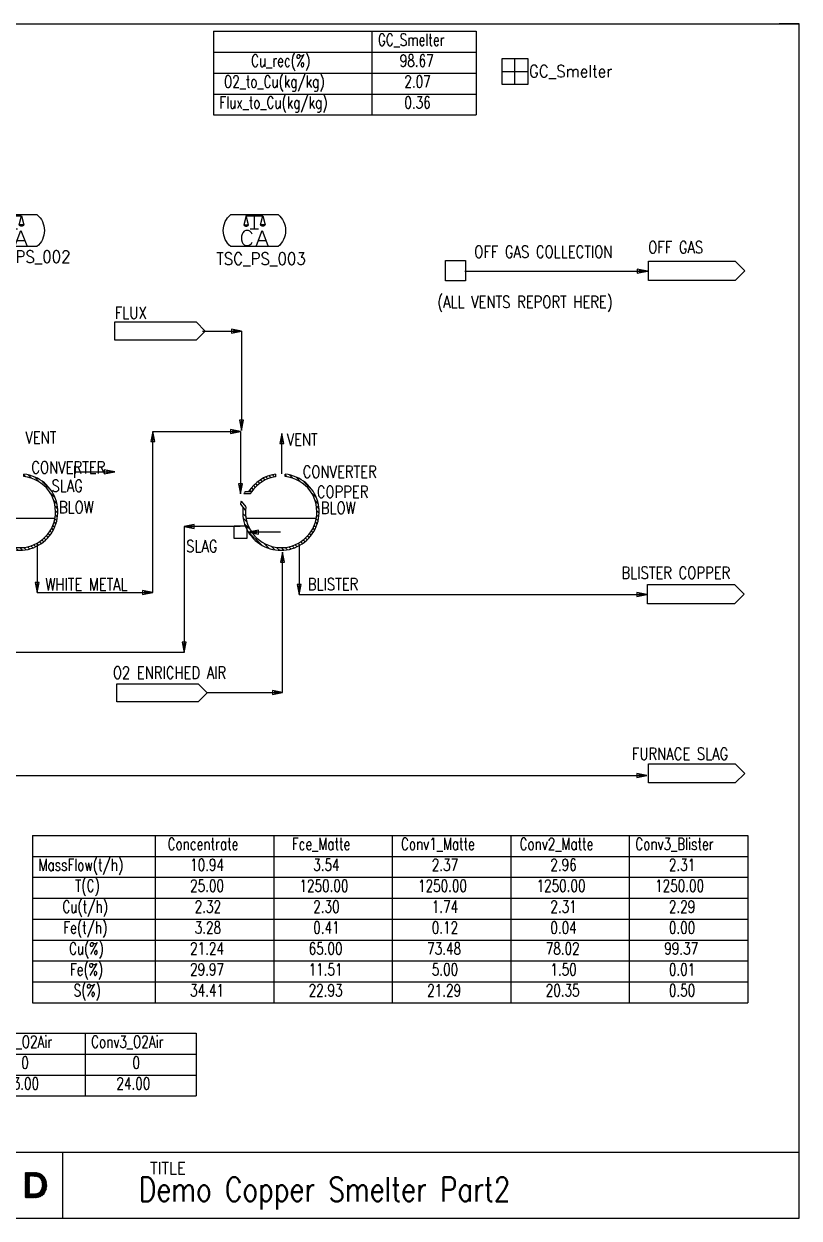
# Model space of a CAD drawing. Extents: x 0 to 421, y 0 to 297.
# Drawn here: x 227.9 to 420.7, y -0.2 to 296.8 of the extents above; entities that cross this region are included whole.
import ezdxf
from ezdxf.enums import TextEntityAlignment as Align

# ---------------------------------------------------------------- set-up
doc = ezdxf.new("R2010")
doc.units = 0
doc.layers.get('0').update_dxf_attribs({"color": 15, "linetype": 'CONTINUOUS'})
doc.layers.add('SCD_ANN', color=14, linetype='CONTINUOUS')
doc.layers.add('SCD_DRAW', color=11, linetype='CONTINUOUS')
doc.styles.add('ROMANS', font='ROMANS')
doc.styles.get("Standard").update_dxf_attribs({"font": 'STANDARD'})

# ---------------------------------------------------------------- blocks, each defined once
blk = doc.blocks.new('FM_A3_Rectangle_Logo')
at = {"linetype": 'CONTINUOUS'}
for p, q in [((-0.226262, 296.396298), (420.273738, 296.396298)), ((420.273738, 296.396298), (415.273738, 296.396298)), ((420.273738, 291.396298), (420.273738, 296.396298)), ((420.273738, 291.396298), (420.273738, 296.396298)), ((420.273738, -0.603703), (420.273738, 292.58406)), ((-0.226262, 15.804123), (420.273738, 15.804123)), ((237.023738, 15.804123), (237.023738, -0.603703)), ((227.740446, 10.69963), (227.806263, 10.765142)), ((227.740446, 10.69963), (227.806263, 10.765142)), ((227.740446, 10.572645), (227.932582, 10.763891)), ((227.740446, 10.572645), (227.932582, 10.763891)), ((227.740446, 10.445665), (228.058897, 10.762641)), ((227.740446, 10.445665), (228.058897, 10.762641)), ((227.740446, 10.31868), (228.185216, 10.76139)), ((227.740446, 10.31868), (228.185216, 10.76139)), ((227.740446, 10.191695), (228.311535, 10.76014)), ((227.740446, 10.191695), (228.311535, 10.76014)), ((227.740446, 10.064705), (228.437859, 10.758889)), ((227.740446, 10.064705), (228.437859, 10.758889)), ((227.740446, 9.93772), (228.564179, 10.757639)), ((227.740446, 9.93772), (228.564179, 10.757639)), ((227.740446, 9.810735), (228.690498, 10.756388)), ((227.740446, 9.810735), (228.690498, 10.756388)), ((227.740446, 9.683775), (228.816793, 10.755138)), ((227.740446, 9.683775), (228.816793, 10.755138)), ((227.740446, 9.55679), (228.943112, 10.753888)), ((227.740446, 9.55679), (228.943112, 10.753888)), ((227.740446, 9.429805), (229.069431, 10.752637)), ((227.740446, 9.429805), (229.069431, 10.752637)), ((227.740446, 9.302633), (229.195922, 10.751371)), ((227.740446, 9.302633), (229.195922, 10.751371)), ((227.740446, 9.175648), (229.322152, 10.750032)), ((227.740446, 9.175648), (229.322152, 10.750032)), ((227.740446, 9.048663), (229.448271, 10.748582)), ((227.740446, 9.048663), (229.448271, 10.748582)), ((227.740446, 8.921866), (229.574051, 10.746982)), ((227.740446, 8.921866), (229.574051, 10.746982)), ((227.740446, 8.794881), (229.699808, 10.745172)), ((227.740446, 8.794881), (229.699808, 10.745172)), ((227.740446, 8.667896), (228.820265, 9.742715)), ((227.740446, 8.667896), (228.820265, 9.742715)), ((227.740446, 8.541313), (228.819827, 9.615696)), ((227.740446, 8.541313), (228.819827, 9.615696)), ((227.740446, 8.414328), (228.819387, 9.488274)), ((227.740446, 8.414328), (228.819387, 9.488274)), ((227.740446, 8.287343), (228.818948, 9.360852)), ((227.740446, 8.287343), (228.818948, 9.360852)), ((227.740446, 8.160792), (228.81851, 9.233864)), ((227.740446, 8.160792), (228.81851, 9.233864)), ((227.740446, 8.033807), (228.818071, 9.106442)), ((227.740446, 8.033807), (228.818071, 9.106442)), ((227.740446, 7.906822), (228.817631, 8.97902)), ((227.740446, 7.906822), (228.817631, 8.97902)), ((228.874391, 9.796591), (229.825278, 10.743076)), ((228.874391, 9.796591), (229.825278, 10.743076)), ((229.004396, 9.799412), (229.949957, 10.740595)), ((229.004396, 9.799412), (229.949957, 10.740595)), ((229.134815, 9.802242), (230.074486, 10.737562)), ((229.134815, 9.802242), (230.074486, 10.737562)), ((229.265086, 9.804924), (230.198247, 10.733766)), ((229.265086, 9.804924), (230.198247, 10.733766)), ((229.392935, 9.80563), (230.320508, 10.728908)), ((229.392935, 9.80563), (230.320508, 10.728908)), ((229.519154, 9.804279), (230.441645, 10.7225)), ((229.519154, 9.804279), (230.441645, 10.7225)), ((229.643674, 9.801238), (230.560601, 10.71392)), ((229.643674, 9.801238), (230.560601, 10.71392)), ((229.767396, 9.796685), (230.677217, 10.702294)), ((229.767396, 9.796685), (230.677217, 10.702294)), ((229.889038, 9.790779), (230.789413, 10.686986)), ((229.889038, 9.790779), (230.789413, 10.686986)), ((230.009329, 9.783528), (230.897569, 10.667656)), ((230.009329, 9.783528), (230.897569, 10.667656)), ((230.12851, 9.774867), (231.002507, 10.644818)), ((230.12851, 9.774867), (231.002507, 10.644818)), ((230.245878, 9.764707), (231.104849, 10.619701)), ((230.245878, 9.764707), (231.104849, 10.619701)), ((230.361462, 9.752771), (231.204385, 10.591792)), ((230.361462, 9.752771), (231.204385, 10.591792)), ((230.474767, 9.738558), (231.300781, 10.560748)), ((230.474767, 9.738558), (231.300781, 10.560748)), ((230.584709, 9.721006), (231.394146, 10.526696)), ((230.584709, 9.721006), (231.394146, 10.526696)), ((230.688784, 9.697615), (231.484597, 10.489743)), ((230.688784, 9.697615), (231.484597, 10.489743)), ((230.785862, 9.668868), (231.571138, 10.450509)), ((230.785862, 9.668868), (231.571138, 10.450509)), ((230.879294, 9.634882), (231.656079, 10.408071)), ((230.879294, 9.634882), (231.656079, 10.408071)), ((230.968095, 9.596288), (231.738367, 10.362994)), ((230.968095, 9.596288), (231.738367, 10.362994)), ((231.052973, 9.553086), (231.818507, 10.315076)), ((231.052973, 9.553086), (231.818507, 10.315076)), ((231.133206, 9.505962), (231.895679, 10.264906)), ((231.133206, 9.505962), (231.895679, 10.264906)), ((231.209452, 9.454871), (231.970387, 10.212283)), ((231.209452, 9.454871), (231.970387, 10.212283)), ((231.281793, 9.40002), (232.042605, 10.15731)), ((231.281793, 9.40002), (232.042605, 10.15731)), ((231.350502, 9.341426), (232.112524, 10.09992)), ((231.350502, 9.341426), (232.112524, 10.09992)), ((231.415613, 9.27925), (232.180104, 10.040203)), ((231.415613, 9.27925), (232.180104, 10.040203)), ((231.476473, 9.214412), (232.244586, 9.978969)), ((231.476473, 9.214412), (232.244586, 9.978969)), ((231.534676, 9.14536), (232.307608, 9.914714)), ((231.534676, 9.14536), (232.307608, 9.914714)), ((231.589496, 9.072942), (232.368371, 9.848211)), ((231.589496, 9.072942), (232.368371, 9.848211)), ((231.640819, 8.997439), (232.426713, 9.779695)), ((231.640819, 8.997439), (232.426713, 9.779695)), ((231.688995, 8.918408), (232.483012, 9.708749)), ((231.688995, 8.918408), (232.483012, 9.708749)), ((231.733874, 8.836094), (232.537092, 9.635593)), ((231.733874, 8.836094), (232.537092, 9.635593)), ((231.775417, 8.750592), (232.588901, 9.560311)), ((231.775417, 8.750592), (232.588901, 9.560311)), ((231.813701, 8.661714), (232.63855, 9.482745)), ((231.813701, 8.661714), (232.63855, 9.482745)), ((231.848658, 8.569525), (232.685978, 9.402968)), ((231.848658, 8.569525), (232.685978, 9.402968)), ((231.880372, 8.473602), (232.731353, 9.320642)), ((231.880372, 8.473602), (232.731353, 9.320642)), ((231.908542, 8.374656), (232.7743, 9.236406)), ((231.908542, 8.374656), (232.7743, 9.236406)), ((231.933236, 8.272251), (232.814989, 9.149922)), ((231.933236, 8.272251), (232.814989, 9.149922)), ((231.954359, 8.166398), (232.853365, 9.061242)), ((231.954359, 8.166398), (232.853365, 9.061242)), ((231.971851, 8.056824), (232.889466, 8.970191)), ((231.971851, 8.056824), (232.889466, 8.970191)), ((227.740446, 7.77912), (228.81719, 8.850878)), ((227.740446, 7.77912), (228.81719, 8.850878)), ((227.740446, 7.652135), (228.81675, 8.723456)), ((227.740446, 7.652135), (228.81675, 8.723456)), ((227.740455, 7.525158), (228.816311, 8.596034)), ((227.740455, 7.525158), (228.816311, 8.596034)), ((227.740497, 7.39791), (228.81587, 8.468305)), ((227.740497, 7.39791), (228.81587, 8.468305)), ((227.740574, 7.271002), (228.815431, 8.340883)), ((227.740574, 7.271002), (228.815431, 8.340883)), ((227.740688, 7.14413), (228.814992, 8.21346)), ((227.740688, 7.14413), (228.814992, 8.21346)), ((227.740837, 7.017286), (228.814552, 8.08603)), ((227.740837, 7.017286), (228.814552, 8.08603)), ((227.741024, 6.890486), (228.814113, 7.958608)), ((227.741024, 6.890486), (228.814113, 7.958608)), ((227.741249, 6.763725), (228.813674, 7.831185)), ((227.741249, 6.763725), (228.813674, 7.831185)), ((227.741509, 6.63861), (228.81324, 7.705379)), ((227.741509, 6.63861), (228.81324, 7.705379)), ((227.741814, 6.511928), (228.812805, 7.577961)), ((227.741814, 6.511928), (228.812805, 7.577961)), ((227.742161, 6.385288), (228.812412, 7.450585)), ((227.742161, 6.385288), (228.812412, 7.450585)), ((227.742554, 6.257994), (228.812066, 7.322554)), ((227.742554, 6.257994), (228.812066, 7.322554)), ((227.742993, 6.131445), (228.811771, 7.195276)), ((227.742993, 6.131445), (228.811771, 7.195276)), ((227.743482, 6.004947), (228.811529, 7.068049)), ((227.743482, 6.004947), (228.811529, 7.068049)), ((227.744024, 5.87863), (228.81134, 6.941004)), ((227.744024, 5.87863), (228.81134, 6.941004)), ((227.744625, 5.752243), (228.811207, 6.813887)), ((227.744625, 5.752243), (228.811207, 6.813887)), ((227.745291, 5.625921), (228.811134, 6.686829)), ((227.745291, 5.625921), (228.811134, 6.686829)), ((227.746018, 5.501228), (228.811125, 6.561404)), ((227.746018, 5.501228), (228.811125, 6.561404)), ((227.746837, 5.375057), (228.811188, 6.434481)), ((227.746837, 5.375057), (228.811188, 6.434481)), ((227.74775, 5.248982), (228.811331, 6.307638)), ((227.74775, 5.248982), (228.811331, 6.307638)), ((227.748774, 5.123413), (228.811565, 6.181284)), ((227.748774, 5.123413), (228.811565, 6.181284)), ((227.749942, 4.997591), (228.811911, 6.054643)), ((227.749942, 4.997591), (228.811911, 6.054643)), ((230.011707, 4.454997), (233.1256, 7.554475)), ((230.011707, 4.454997), (233.1256, 7.554475)), ((230.144912, 4.460601), (233.122821, 7.424724)), ((230.144912, 4.460601), (233.122821, 7.424724)), ((230.278998, 4.467549), (233.116077, 7.291494)), ((230.278998, 4.467549), (233.116077, 7.291494)), ((230.415462, 4.476396), (233.104707, 7.153191)), ((230.415462, 4.476396), (233.104707, 7.153191)), ((230.554577, 4.487882), (233.087928, 7.009505)), ((230.554577, 4.487882), (233.087928, 7.009505)), ((230.69784, 4.503246), (233.064608, 6.859056)), ((230.69784, 4.503246), (233.064608, 6.859056)), ((230.846707, 4.524439), (233.033317, 6.700926)), ((230.846707, 4.524439), (233.033317, 6.700926)), ((231.00502, 4.555034), (232.991755, 6.532571)), ((231.00502, 4.555034), (232.991755, 6.532571)), ((231.179262, 4.601522), (232.936292, 6.350418)), ((231.179262, 4.601522), (232.936292, 6.350418)), ((231.380636, 4.674978), (232.86026, 6.147753)), ((231.380636, 4.674978), (232.86026, 6.147753)), ((231.610335, 6.17321), (233.124844, 7.680707)), ((231.610335, 6.17321), (233.124844, 7.680707)), ((231.772058, 6.461123), (233.120791, 7.803612)), ((231.772058, 6.461123), (233.120791, 7.803612)), ((231.856516, 6.672175), (233.113577, 7.923417)), ((231.856516, 6.672175), (233.113577, 7.923417)), ((231.91123, 6.853621), (233.103329, 8.040201)), ((231.91123, 6.853621), (233.103329, 8.040201)), ((231.948516, 7.017759), (233.090153, 8.154111)), ((231.948516, 7.017759), (233.090153, 8.154111)), ((231.973809, 7.16992), (233.074158, 8.265174)), ((231.973809, 7.16992), (233.074158, 8.265174)), ((231.985577, 7.943502), (232.923227, 8.876811)), ((231.985577, 7.943502), (232.923227, 8.876811)), ((231.985577, 7.943502), (232.923227, 8.876811)), ((231.990125, 7.313145), (233.055426, 8.373514)), ((231.990125, 7.313145), (233.055426, 8.373514)), ((231.995402, 7.826296), (232.954611, 8.781065)), ((231.995402, 7.826296), (232.954611, 8.781065)), ((231.999327, 7.449248), (233.034046, 8.479177)), ((231.999327, 7.449248), (233.034046, 8.479177)), ((232.001165, 7.705048), (232.983576, 8.682911)), ((232.001165, 7.705048), (232.983576, 8.682911)), ((232.001165, 7.705048), (232.983576, 8.682911)), ((232.002675, 7.579566), (233.010073, 8.5823)), ((232.002675, 7.579566), (233.010073, 8.5823)), ((227.751297, 4.871955), (228.812395, 5.928141)), ((227.751297, 4.871955), (228.812395, 5.928141)), ((227.752916, 4.746714), (228.813066, 5.801956)), ((227.752916, 4.746714), (228.813066, 5.801956)), ((227.754975, 4.621779), (228.81402, 5.67592)), ((227.754975, 4.621779), (228.81402, 5.67592)), ((227.758072, 4.497877), (228.81551, 5.550418)), ((227.758072, 4.497877), (228.81551, 5.550418)), ((227.821996, 4.434014), (228.825966, 5.433337)), ((227.821996, 4.434014), (228.825966, 5.433337)), ((227.946219, 4.430677), (228.934324, 5.414208)), ((227.946219, 4.430677), (228.934324, 5.414208)), ((228.072272, 4.429161), (229.054875, 5.407216)), ((228.072272, 4.429161), (229.054875, 5.407216)), ((228.199057, 4.428481), (229.17926, 5.404147)), ((228.199057, 4.428481), (229.17926, 5.404147)), ((228.326494, 4.428343), (229.306173, 5.403488)), ((228.326494, 4.428343), (229.306173, 5.403488)), ((228.454342, 4.428615), (229.434925, 5.404659)), ((228.454342, 4.428615), (229.434925, 5.404659)), ((228.454342, 4.428615), (229.434925, 5.404659)), ((228.582529, 4.429224), (229.565246, 5.407392)), ((228.582529, 4.429224), (229.565246, 5.407392)), ((228.711012, 4.430127), (229.697021, 5.411571)), ((228.711012, 4.430127), (229.697021, 5.411571)), ((228.711012, 4.430127), (229.697021, 5.411571)), ((228.761697, 5.38182), (228.761697, 5.38182)), ((228.839765, 4.431299), (229.830232, 5.417181)), ((228.839765, 4.431299), (229.830232, 5.417181)), ((228.96877, 4.432722), (229.964942, 5.424282)), ((228.96877, 4.432722), (229.964942, 5.424282)), ((229.097974, 4.434384), (230.101257, 5.433021)), ((229.097974, 4.434384), (230.101257, 5.433021)), ((229.227415, 4.436241), (230.239849, 5.443987)), ((229.227415, 4.436241), (230.239849, 5.443987)), ((229.357082, 4.438322), (230.382224, 5.458718)), ((229.357082, 4.438322), (230.382224, 5.458718)), ((229.487077, 4.440691), (230.531406, 5.480185)), ((229.487077, 4.440691), (230.531406, 5.480185)), ((229.617398, 4.443424), (230.693786, 5.514828)), ((229.617398, 4.443424), (230.693786, 5.514828)), ((229.748187, 4.446622), (230.885337, 5.578508)), ((229.748187, 4.446622), (230.885337, 5.578508)), ((229.879532, 4.45042), (231.151458, 5.716457)), ((229.879532, 4.45042), (231.151458, 5.716457)), ((230.087646, 5.432073), (230.087646, 5.432073)), ((230.786213, 4.57709), (230.786213, 4.57709)), ((231.620107, 4.786356), (232.748747, 5.909771)), ((231.620107, 4.786356), (232.748747, 5.909771)), ((231.947079, 4.985268), (232.546193, 5.581608)), ((231.947079, 4.985268), (232.546193, 5.581608)), ((420.273738, -0.603703), (420.273738, 4.396298)), ((-0.226262, -0.603703), (420.273738, -0.603703)), ((415.273738, -0.603703), (420.273738, -0.603703))]:
    blk.add_line(p, q, dxfattribs=at)
blk.add_text('TITLE', height=3, dxfattribs=at).set_placement((263.264254, 11.797449), align=Align.MIDDLE)
blk = doc.blocks.new('FD_FeederSink')
at = {"layer": 'SCD_DRAW', "linetype": 'CONTINUOUS', "extrusion": (0, 0, -1)}
blk.add_lwpolyline([(15, 3), (-12, 3), (-15, 0), (-12, -3), (15, -3)], close=True, dxfattribs=at)
at = {"layer": 'SCD_DRAW'}
blk.add_attdef('Tag', (0, -6.5), '', height=3, dxfattribs=at)
blk = doc.blocks.new('TK_Converter')
at = {"linetype": 'CONTINUOUS'}
for p, q in [((-3.822073, 12.018978), (-3.178696, 11.372715)), ((-2.715522, 12.324852), (-2.043057, 11.649371)), ((-1.723708, 12.510031), (-1.723708, 11.706132)), ((1.558449, 11.782184), (1.558449, 12.559067)), ((1.558449, 12.28388), (2.139867, 11.699854)), ((2.929576, 12.323992), (4.025621, 11.223032)), ((-9.699594, 8.00114), (-9.085352, 7.384143)), ((-9.034413, 8.750363), (-8.428998, 8.142234)), ((-8.313448, 9.443553), (-7.71288, 8.840292)), ((-7.536467, 10.080476), (-6.936835, 9.478155)), ((-6.702157, 10.659813), (-6.099379, 10.054332)), ((-5.807991, 11.179025), (-5.19753, 10.565826)), ((-4.849958, 11.634084), (-4.226438, 11.007768)), ((5.003732, 11.657923), (6.826231, 9.827252)), ((7.694966, 10.002847), (10.648907, 6.966852)), ((-10.046498, 5.976978), (-12.166201, 5.976978)), ((-11.761527, 6.741834), (-9.56109, 6.741834)), ((-9.56109, 6.741834), (-10.286575, 6.741834)), ((-9.564818, 6.736426), (-10.269645, 7.250225)), ((10.02842, 6.610703), (11.81875, 4.812344)), ((-13.306084, 2.536698), (-11.764867, 0.628525)), ((-13.068527, 3.575615), (-11.548587, 1.693785)), ((11.411655, 3.803876), (12.475532, 2.735229)), ((11.880036, 1.916008), (12.734598, 1.057613)), ((12.028527, 0.349462), (12.776339, -0.401703)), ((-12.564208, -0.460505), (-11.561506, -1.467704)), ((-12.41333, -2.029447), (-11.194197, -3.254047)), ((-11.969946, -3.892208), (-10.200029, -5.670061)), ((-11.480334, -2.009034), (11.858517, -2.009034)), ((11.529104, -3.401039), (12.140312, -4.014988)), ((11.810838, -2.266648), (12.451135, -2.909816)), ((11.987094, -1.026306), (12.670066, -1.712341)), ((-10.817794, -6.466914), (-6.376695, -10.927929)), ((9.617748, -7.150663), (10.185211, -7.720672)), ((10.197665, -6.315794), (10.768275, -6.888962)), ((10.71319, -5.416242), (11.291483, -5.997128)), ((11.159472, -4.447137), (11.750823, -5.041141)), ((-5.544918, -10.346048), (-3.807169, -12.091589)), ((-3.133376, -11.351016), (-1.946411, -12.543303)), ((-1.348694, -11.726313), (-0.37816, -12.701199)), ((0.162143, -11.826536), (1.009892, -12.678087)), ((1.50071, -11.753718), (2.268078, -12.524527)), ((2.713385, -11.554444), (3.424002, -12.268247)), ((3.825775, -11.254433), (4.494556, -11.926214)), ((4.853536, -10.869415), (5.490757, -11.509494)), ((5.806788, -10.409555), (6.420031, -11.025547)), ((6.692213, -9.881562), (7.287413, -10.479431)), ((7.514143, -9.28979), (8.096217, -9.874474)), ((8.275163, -8.636834), (8.848409, -9.212651)), ((8.976418, -7.923846), (9.544818, -8.494795))]:
    blk.add_line(p, q, dxfattribs=at)
for centre, radius, start, end in [((0.105144, -0.033883), 12.676533, 173.003594, 443.416834), ((0.105144, -0.033883), 12.676533, 98.295048, 147.689403), ((0.189092, 0.017521), 11.844088, 99.293869, 145.407514), ((0.189092, 0.017521), 11.844088, 348.880663, 443.360886), ((-0.037505, 0.049344), 13.499708, 150.280735, 153.953944), ((0.189092, 0.017521), 11.844088, 145.407514, 149.790797), ((-0.037505, 0.049344), 13.499708, 164.858078, 169.382451), ((0.189092, 0.017521), 11.844088, 172.120178, 348.880663)]:
    blk.add_arc(centre, radius, start, end, dxfattribs=at)
blk.add_attdef('Tag', (0, -17.771128), '', height=3)
blk = doc.blocks.new('CN_TSC_CA')
at = {"linetype": 'CONTINUOUS'}
for p, q in [((-5.9375, 4), (5.9375, 4)), ((-2.064561, 3.675917), (-2.627061, 1.425917)), ((-1.502061, 1.425917), (-2.064561, 3.675917)), ((-2.064561, 3.675917), (2.060439, 3.675917)), ((-0.002061, 0.406705), (-0.002061, 3.87819)), ((1.497939, 1.425917), (2.060439, 3.675917)), ((2.060439, 3.675917), (2.622939, 1.425917)), ((-2.627061, 1.425917), (-1.502061, 1.425917)), ((-1.033311, 0.406705), (1.029189, 0.406705)), ((2.622939, 1.425917), (1.497939, 1.425917)), ((-3.078789, -0.907323), (-3.25736, -1.443038)), ((-3.25736, -1.443038), (-3.25736, -2.335895)), ((-3.25736, -2.335895), (-3.078789, -2.871609)), ((-2.900217, -0.55018), (-3.078789, -0.907323)), ((-3.078789, -2.871609), (-2.900217, -3.228752)), ((-2.543074, -0.193038), (-2.900217, -0.55018)), ((-2.185932, -0.014466), (-2.543074, -0.193038)), ((-1.471646, -0.014466), (-2.185932, -0.014466)), ((-1.114503, -0.193038), (-1.471646, -0.014466)), ((-0.75736, -0.55018), (-1.114503, -0.193038)), ((-0.578789, -0.907323), (-0.75736, -0.55018)), ((-0.75736, -3.228752), (-0.578789, -2.871609)), ((0.49264, -3.764466), (1.921211, -0.014466)), ((1.028354, -2.514466), (2.814068, -2.514466)), ((1.921211, -0.014466), (3.349783, -3.764466)), ((5.9375, -4), (-5.9375, -4)), ((-2.900217, -3.228752), (-2.543074, -3.585895)), ((-2.543074, -3.585895), (-2.185932, -3.764466)), ((-2.185932, -3.764466), (-1.471646, -3.764466)), ((-1.471646, -3.764466), (-1.114503, -3.585895)), ((-1.114503, -3.585895), (-0.75736, -3.228752))]:
    blk.add_line(p, q, dxfattribs=at)
at = {"linetype": 'CONTINUOUS', "extrusion": (0, 0, -1)}
for centre, radius, start, end in [((2.545834, 0), 5.204166, 309.77033, 410.22967), ((-2.545834, 0), 5.204166, 129.77033, 230.22967), ((-2.060439, 1.660292), 0.609375, 202.619865, 337.380135)]:
    blk.add_arc(centre, radius, start, end, dxfattribs=at)
at = {"linetype": 'CONTINUOUS'}
blk.add_arc((-2.064561, 1.660292), 0.609375, 202.619865, 337.380135, dxfattribs=at)
blk.add_attdef('Tag', (0, -9), '', height=3)
blk = doc.blocks.new('MS_Tie-1')
at = {"layer": 'SCD_DRAW', "linetype": 'CONTINUOUS', "extrusion": (0, 0, -1)}
blk.add_lwpolyline([(2.5, 2.5), (-2.5, 2.5), (-2.5, -2.5), (2.5, -2.5)], close=True, dxfattribs=at)
at = {"layer": 'SCD_DRAW'}
blk.add_attdef('Tag', (0, -6), '', height=3, dxfattribs=at)
blk = doc.blocks.new('LnkBlk__5')
at = {"layer": 'SCD_DRAW', "linetype": 'CONTINUOUS'}
blk.add_lwpolyline([(-3.996, 0.002), (-1.496, -0.498), (-1.496, 0.502), (-3.996, 0.002), (-1.996, -0.198), (-1.996, 0.202)], close=True, dxfattribs=at)
blk.add_polyline3d([(4.004, 0.002, 0), (-3.996, 0.002, 0)], dxfattribs=at)
at = {"layer": 'SCD_DRAW', "flags": 1}
blk.add_attdef('Tag', (0, 0), '', height=2.8, dxfattribs=at)
blk = doc.blocks.new('LnkBlk__14')
at = {"layer": 'SCD_DRAW', "linetype": 'CONTINUOUS', "extrusion": (0, 0, -1)}
blk.add_lwpolyline([(9.646, 12.322), (-0.004, 12.322), (-0.004, -12.318)], dxfattribs=at)
at = {"layer": 'SCD_DRAW', "linetype": 'CONTINUOUS'}
for points in [[(0.004, 12.322), (-2.496, 12.822), (-2.496, 11.822), (0.004, 12.322), (-1.996, 12.522), (-1.996, 12.122)], [(0.004, -12.318), (0.504, -9.818), (-0.496, -9.818), (0.004, -12.318), (0.204, -10.318), (-0.196, -10.318)]]:
    blk.add_lwpolyline(points, close=True, dxfattribs=at)
at = {"layer": 'SCD_DRAW', "flags": 1}
blk.add_attdef('Tag', (0, 0), '', height=2.8, dxfattribs=at)
blk = doc.blocks.new('LnkBlk__20')
at = {"layer": 'SCD_DRAW', "linetype": 'CONTINUOUS'}
blk.add_lwpolyline([(0.004, 4.992), (-0.496, 2.492), (0.504, 2.492), (0.004, 4.992), (-0.196, 2.992), (0.204, 2.992)], close=True, dxfattribs=at)
blk.add_polyline3d([(0.004, -4.998, 0), (0.004, 4.992, 0)], dxfattribs=at)
at = {"layer": 'SCD_DRAW', "flags": 1}
blk.add_attdef('Tag', (0, 0), '', height=2.8, dxfattribs=at)
blk = doc.blocks.new('LnkBlk__21')
at = {"layer": 'SCD_DRAW', "linetype": 'CONTINUOUS'}
blk.add_lwpolyline([(22.684, 0.002), (20.184, 0.502), (20.184, -0.498), (22.684, 0.002), (20.684, 0.202), (20.684, -0.198)], close=True, dxfattribs=at)
blk.add_polyline3d([(-22.686, 0.002, 0), (22.684, 0.002, 0)], dxfattribs=at)
at = {"layer": 'SCD_DRAW', "flags": 1}
blk.add_attdef('Tag', (0, 0), '', height=2.8, dxfattribs=at)
blk = doc.blocks.new('LnkBlk__26')
at = {"layer": 'SCD_DRAW', "linetype": 'CONTINUOUS'}
blk.add_lwpolyline([(-28.696, -8.008), (-28.696, -19.998), (0.004, -19.998), (0.004, 20.002), (21.824, 20.002), (21.824, 4.502)], dxfattribs=at)
for points in [[(0.004, 20.002), (-0.496, 17.502), (0.504, 17.502), (0.004, 20.002), (-0.196, 18.002), (0.204, 18.002)], [(21.824, 20.002), (19.324, 20.502), (19.324, 19.502), (21.824, 20.002), (19.824, 20.202), (19.824, 19.802)], [(21.824, 4.502), (22.324, 7.002), (21.324, 7.002), (21.824, 4.502), (22.024, 6.502), (21.624, 6.502)], [(-28.696, -19.998), (-28.196, -17.498), (-29.196, -17.498), (-28.696, -19.998), (-28.496, -17.998), (-28.896, -17.998)], [(0.004, -19.998), (-2.496, -19.498), (-2.496, -20.498), (0.004, -19.998), (-1.996, -19.798), (-1.996, -20.198)]]:
    blk.add_lwpolyline(points, close=True, dxfattribs=at)
at = {"layer": 'SCD_DRAW', "flags": 1}
blk.add_attdef('Tag', (0, 0), '', height=2.8, dxfattribs=at)
blk = doc.blocks.new('LnkBlk__31')
at = {"layer": 'SCD_DRAW', "linetype": 'CONTINUOUS'}
blk.add_lwpolyline([(-18.676, -17.448), (0.004, -17.448), (0.004, 17.442)], dxfattribs=at)
for points in [[(0.004, 17.442), (-0.496, 14.942), (0.504, 14.942), (0.004, 17.442), (-0.196, 15.442), (0.204, 15.442)], [(0.004, -17.448), (-2.496, -16.948), (-2.496, -17.948), (0.004, -17.448), (-1.996, -17.248), (-1.996, -17.648)]]:
    blk.add_lwpolyline(points, close=True, dxfattribs=at)
at = {"layer": 'SCD_DRAW', "flags": 1}
blk.add_attdef('Tag', (0, 0), '', height=2.8, dxfattribs=at)
blk = doc.blocks.new('LnkBlk__37')
at = {"layer": 'SCD_DRAW', "linetype": 'CONTINUOUS'}
for points in [[(-73.146, 38.912), (-73.646, 36.412), (-72.646, 36.412), (-73.146, 38.912), (-73.346, 36.912), (-72.946, 36.912)], [(-37.846, 38.912), (-40.346, 39.412), (-40.346, 38.412), (-37.846, 38.912), (-39.846, 39.112), (-39.846, 38.712)], [(73.154, 31.312), (75.654, 30.812), (75.654, 31.812), (73.154, 31.312), (75.154, 31.112), (75.154, 31.512)], [(-73.146, 0.002), (-70.646, -0.498), (-70.646, 0.502), (-73.146, 0.002), (-71.146, -0.198), (-71.146, 0.202)], [(73.154, 0.002), (73.654, 2.502), (72.654, 2.502), (73.154, 0.002), (73.354, 2.002), (72.954, 2.002)]]:
    blk.add_lwpolyline(points, close=True, dxfattribs=at)
at = {"layer": 'SCD_DRAW', "linetype": 'CONTINUOUS', "extrusion": (0, 0, -1)}
blk.add_lwpolyline([(73.146, 32.642), (73.146, 38.912), (37.846, 38.912)], dxfattribs=at)
at = {"layer": 'SCD_DRAW', "linetype": 'CONTINUOUS'}
blk.add_lwpolyline([(87.114, 31.312), (73.154, 31.312), (73.154, 0.002), (-73.146, 0.002), (-73.146, 8.412)], dxfattribs=at)
blk.add_polyline3d([(-73.146, 11.412, 0), (-73.146, 29.642, 0)], dxfattribs=at)
at = {"layer": 'SCD_DRAW', "flags": 1}
blk.add_attdef('Tag', (0, 0), '', height=2.8, dxfattribs=at)
blk = doc.blocks.new('CN_GControl')
at = {"layer": 'SCD_DRAW', "linetype": 'CONTINUOUS', "extrusion": (0, 0, -1)}
blk.add_lwpolyline([(3.2, -3.2), (3.2, 3.2), (-3.2, 3.2), (-3.2, -3.2)], close=True, dxfattribs=at)
at = {"layer": 'SCD_DRAW', "linetype": 'CONTINUOUS'}
for points in [[(0, -3.2, 0), (0, 3.2, 0)], [(-3.2, 0, 0), (3.2, 0, 0)]]:
    blk.add_polyline3d(points, dxfattribs=at)
at = {"layer": 'SCD_DRAW'}
blk.add_attdef('Tag', (0, -6.7), '', height=3, dxfattribs=at)
blk = doc.blocks.new('LnkBlk__41')
at = {"layer": 'SCD_DRAW', "linetype": 'CONTINUOUS'}
blk.add_lwpolyline([(-43.16, 12.32), (-43.16, -0.08), (43.33, -0.08)], dxfattribs=at)
for points in [[(-43.16, -0.08), (-42.66, 2.42), (-43.66, 2.42), (-43.16, -0.08), (-42.96, 1.92), (-43.36, 1.92)], [(43.33, -0.08), (40.83, 0.42), (40.83, -0.58), (43.33, -0.08), (41.33, 0.12), (41.33, -0.28)]]:
    blk.add_lwpolyline(points, close=True, dxfattribs=at)
at = {"layer": 'SCD_DRAW', "flags": 1}
blk.add_attdef('Tag', (0, 0), '', height=2.8, dxfattribs=at)
blk = doc.blocks.new('SRCLNK_ASSOCGRF')
at = {"layer": 'SCD_DRAW', "linetype": 'CONTINUOUS'}
for points in [[(0, 0), (-2.6, 0.5), (-2.6, -0.5)], [(0, 0), (-2, 0.3), (-2, -0.3)]]:
    blk.add_lwpolyline(points, close=True, dxfattribs=at)
for points in [[(-10, 1.5, 0), (-10, -1.5, 0)], [(-10, 0, 0), (0, 0, 0)]]:
    blk.add_polyline3d(points, dxfattribs=at)
blk = doc.blocks.new('LnkBlk__46')
at = {"layer": 'SCD_DRAW', "linetype": 'CONTINUOUS'}
for points in [[(-161.67, 95.52), (-159.17, 95.02), (-159.17, 96.02), (-161.67, 95.52), (-159.67, 95.32), (-159.67, 95.72)], [(-161.67, 0.04), (-161.17, 2.54), (-162.17, 2.54), (-161.67, 0.04), (-161.47, 2.04), (-161.87, 2.04)], [(161.63, 0.04), (159.13, 0.54), (159.13, -0.46), (161.63, 0.04), (159.63, 0.24), (159.63, -0.16)]]:
    blk.add_lwpolyline(points, close=True, dxfattribs=at)
blk.add_lwpolyline([(-140.2, 95.52), (-161.67, 95.52), (-161.67, 0.04), (161.63, 0.04)], dxfattribs=at)
at = {"layer": 'SCD_DRAW', "flags": 1}
blk.add_attdef('Tag', (0, 0), '', height=2.8, dxfattribs=at)
blk = doc.blocks.new('ANNBLK_130')
at = {"layer": 'SCD_ANN', "linetype": 'CONTINUOUS'}
for p, q in [((0, 0), (0, -15.6)), ((0, 0), (264.457143, 0)), ((43.2, 0), (43.2, -15.6)), ((70.857143, 0), (70.857143, -15.6)), ((98.514286, 0), (98.514286, -15.6)), ((126.171429, 0), (126.171429, -15.6)), ((153.828571, 0), (153.828571, -15.6)), ((181.485714, 0), (181.485714, -15.6)), ((209.142857, 0), (209.142857, -15.6)), ((236.8, 0), (236.8, -15.6)), ((264.457143, 0), (264.457143, -15.6)), ((0, -5.2), (264.457143, -5.2)), ((0, -10.4), (264.457143, -10.4)), ((0, -15.6), (264.457143, -15.6))]:
    blk.add_line(p, q, dxfattribs=at)
blk = doc.blocks.new('ANNBLK_133')
at = {"layer": 'SCD_ANN', "linetype": 'CONTINUOUS'}
for p, q in [((0, 0), (0, -20.8)), ((0, 0), (65.371429, 0)), ((39.428571, 0), (39.428571, -20.8)), ((65.371429, 0), (65.371429, -20.8)), ((0, -5.2), (65.371429, -5.2)), ((0, -10.4), (65.371429, -10.4)), ((0, -15.6), (65.371429, -15.6)), ((0, -20.8), (65.371429, -20.8))]:
    blk.add_line(p, q, dxfattribs=at)
blk = doc.blocks.new('ANNBLK_134')
at = {"layer": 'SCD_ANN', "linetype": 'CONTINUOUS'}
for p, q in [((0, 0), (0, -41.6)), ((0, 0), (177.942857, 0)), ((30.514286, 0), (30.514286, -41.6)), ((60, 0), (60, -41.6)), ((89.485714, 0), (89.485714, -41.6)), ((118.971429, 0), (118.971429, -41.6)), ((148.457143, 0), (148.457143, -41.6)), ((177.942857, 0), (177.942857, -41.6)), ((0, -5.2), (177.942857, -5.2)), ((0, -10.4), (177.942857, -10.4)), ((0, -15.6), (177.942857, -15.6)), ((0, -20.8), (177.942857, -20.8)), ((0, -26), (177.942857, -26)), ((0, -31.2), (177.942857, -31.2)), ((0, -36.4), (177.942857, -36.4)), ((0, -41.6), (177.942857, -41.6))]:
    blk.add_line(p, q, dxfattribs=at)

msp = doc.modelspace()

# ---------------------------------------------------------------- block references
at = {"layer": 'SCD_ANN'}
ref = msp.add_blockref('ANNBLK_133', (275, 295), dxfattribs=at)
ref.add_attrib('ANNOT1', ' Cu_rec(%) ', (282.885714, 286.2), dxfattribs={"height": 3, "width": 0.8})
ref.add_attrib('ANNOT2', ' O2_to_Cu(kg/kg) ', (276.142857, 281), dxfattribs={"height": 3, "width": 0.8})
ref.add_attrib('ANNOT3', ' Flux_to_Cu(kg/kg) ', (275, 275.8), dxfattribs={"height": 3, "width": 0.8})
ref.add_attrib('ANNOT4', ' GC_Smelter ', (314.428571, 291.4), dxfattribs={"height": 3, "width": 0.8})
ref.add_attrib('ANNOT5', ' 98.67 ', (319.857143, 286.2), dxfattribs={"height": 3, "width": 0.8})
ref.add_attrib('ANNOT6', ' 2.07 ', (321, 281), dxfattribs={"height": 3, "width": 0.8})
ref.add_attrib('ANNOT7', ' 0.36 ', (321, 275.8), dxfattribs={"height": 3, "width": 0.8})
at = {"layer": 'SCD_ANN', "color": 15}
msp.add_blockref('LnkBlk__46', (221.2, 109.9), dxfattribs=at)
at = {"layer": 'SCD_ANN'}
ref = msp.add_blockref('ANNBLK_134', (230, 95), dxfattribs=at)
ref.add_attrib('ANNOT1', ' MassFlow(t/h) ', (230, 86.2), dxfattribs={"height": 3, "width": 0.8})
ref.add_attrib('ANNOT2', ' T(C) ', (239.142857, 81), dxfattribs={"height": 3, "width": 0.8})
ref.add_attrib('ANNOT3', ' Cu(t/h) ', (235.942857, 75.8), dxfattribs={"height": 3, "width": 0.8})
ref.add_attrib('ANNOT4', ' Fe(t/h) ', (236.171429, 70.6), dxfattribs={"height": 3, "width": 0.8})
ref.add_attrib('ANNOT5', ' Cu(%) ', (237.6, 65.4), dxfattribs={"height": 3, "width": 0.8})
ref.add_attrib('ANNOT6', ' Fe(%) ', (237.828571, 60.2), dxfattribs={"height": 3, "width": 0.8})
ref.add_attrib('ANNOT7', ' S(%) ', (238.742857, 55), dxfattribs={"height": 3, "width": 0.8})
ref.add_attrib('ANNOT8', ' Concentrate ', (262.114286, 91.4), dxfattribs={"height": 3, "width": 0.8})
ref.add_attrib('ANNOT9', ' 10.94 ', (267.714286, 86.2), dxfattribs={"height": 3, "width": 0.8})
ref.add_attrib('ANNOT10', ' 25.00 ', (267.714286, 81), dxfattribs={"height": 3, "width": 0.8})
ref.add_attrib('ANNOT11', ' 2.32 ', (268.857143, 75.8), dxfattribs={"height": 3, "width": 0.8})
ref.add_attrib('ANNOT12', ' 3.28 ', (268.857143, 70.6), dxfattribs={"height": 3, "width": 0.8})
ref.add_attrib('ANNOT13', ' 21.24 ', (267.714286, 65.4), dxfattribs={"height": 3, "width": 0.8})
ref.add_attrib('ANNOT14', ' 29.97 ', (267.714286, 60.2), dxfattribs={"height": 3, "width": 0.8})
ref.add_attrib('ANNOT15', ' 34.41 ', (267.714286, 55), dxfattribs={"height": 3, "width": 0.8})
ref.add_attrib('ANNOT16', ' Fce_Matte ', (293.028571, 91.4), dxfattribs={"height": 3, "width": 0.8})
ref.add_attrib('ANNOT17', ' 3.54 ', (298.342857, 86.2), dxfattribs={"height": 3, "width": 0.8})
ref.add_attrib('ANNOT18', ' 1250.00 ', (294.914286, 81), dxfattribs={"height": 3, "width": 0.8})
ref.add_attrib('ANNOT19', ' 2.30 ', (298.342857, 75.8), dxfattribs={"height": 3, "width": 0.8})
ref.add_attrib('ANNOT20', ' 0.41 ', (298.342857, 70.6), dxfattribs={"height": 3, "width": 0.8})
ref.add_attrib('ANNOT21', ' 65.00 ', (297.2, 65.4), dxfattribs={"height": 3, "width": 0.8})
ref.add_attrib('ANNOT22', ' 11.51 ', (297.2, 60.2), dxfattribs={"height": 3, "width": 0.8})
ref.add_attrib('ANNOT23', ' 22.93 ', (297.2, 55), dxfattribs={"height": 3, "width": 0.8})
ref.add_attrib('ANNOT24', ' Conv1_Matte ', (320.171429, 91.4), dxfattribs={"height": 3, "width": 0.8})
ref.add_attrib('ANNOT25', ' 2.37 ', (327.828571, 86.2), dxfattribs={"height": 3, "width": 0.8})
ref.add_attrib('ANNOT26', ' 1250.00 ', (324.4, 81), dxfattribs={"height": 3, "width": 0.8})
ref.add_attrib('ANNOT27', ' 1.74 ', (327.828571, 75.8), dxfattribs={"height": 3, "width": 0.8})
ref.add_attrib('ANNOT28', ' 0.12 ', (327.828571, 70.6), dxfattribs={"height": 3, "width": 0.8})
ref.add_attrib('ANNOT29', ' 73.48 ', (326.685714, 65.4), dxfattribs={"height": 3, "width": 0.8})
ref.add_attrib('ANNOT30', ' 5.00 ', (327.828571, 60.2), dxfattribs={"height": 3, "width": 0.8})
ref.add_attrib('ANNOT31', ' 21.29 ', (326.685714, 55), dxfattribs={"height": 3, "width": 0.8})
ref.add_attrib('ANNOT32', ' Conv2_Matte ', (349.657143, 91.4), dxfattribs={"height": 3, "width": 0.8})
ref.add_attrib('ANNOT33', ' 2.96 ', (357.314286, 86.2), dxfattribs={"height": 3, "width": 0.8})
ref.add_attrib('ANNOT34', ' 1250.00 ', (353.885714, 81), dxfattribs={"height": 3, "width": 0.8})
ref.add_attrib('ANNOT35', ' 2.31 ', (357.314286, 75.8), dxfattribs={"height": 3, "width": 0.8})
ref.add_attrib('ANNOT36', ' 0.04 ', (357.314286, 70.6), dxfattribs={"height": 3, "width": 0.8})
ref.add_attrib('ANNOT37', ' 78.02 ', (356.171429, 65.4), dxfattribs={"height": 3, "width": 0.8})
ref.add_attrib('ANNOT38', ' 1.50 ', (357.314286, 60.2), dxfattribs={"height": 3, "width": 0.8})
ref.add_attrib('ANNOT39', ' 20.35 ', (356.171429, 55), dxfattribs={"height": 3, "width": 0.8})
ref.add_attrib('ANNOT40', ' Conv3_Blister ', (378.457143, 91.4), dxfattribs={"height": 3, "width": 0.8})
ref.add_attrib('ANNOT41', ' 2.31 ', (386.8, 86.2), dxfattribs={"height": 3, "width": 0.8})
ref.add_attrib('ANNOT42', ' 1250.00 ', (383.371429, 81), dxfattribs={"height": 3, "width": 0.8})
ref.add_attrib('ANNOT43', ' 2.29 ', (386.8, 75.8), dxfattribs={"height": 3, "width": 0.8})
ref.add_attrib('ANNOT44', ' 0.00 ', (386.8, 70.6), dxfattribs={"height": 3, "width": 0.8})
ref.add_attrib('ANNOT45', ' 99.37 ', (385.657143, 65.4), dxfattribs={"height": 3, "width": 0.8})
ref.add_attrib('ANNOT46', ' 0.01 ', (386.8, 60.2), dxfattribs={"height": 3, "width": 0.8})
ref.add_attrib('ANNOT47', ' 0.50 ', (386.8, 55), dxfattribs={"height": 3, "width": 0.8})
ref = msp.add_blockref('ANNBLK_130', (6.296929, 45.819234), dxfattribs=at)
ref.add_attrib('ANNOT1', ' MassFrac_SiO2(s)(%) ', (6.296929, 37.019234), dxfattribs={"height": 3, "width": 0.8})
ref.add_attrib('ANNOT2', ' MoleFrac_O2(g)(%) ', (8.239786, 31.819234), dxfattribs={"height": 3, "width": 0.8})
ref.add_attrib('ANNOT3', ' Furn_Flux ', (52.068358, 42.219234), dxfattribs={"height": 3, "width": 0.8})
ref.add_attrib('ANNOT4', ' 100.00 ', (54.639786, 37.019234), dxfattribs={"height": 3, "width": 0.8})
ref.add_attrib('ANNOT5', ' 0 ', (59.782643, 31.819234), dxfattribs={"height": 3, "width": 0.8})
ref.add_attrib('ANNOT6', ' Conv1_Flux ', (78.239786, 42.219234), dxfattribs={"height": 3, "width": 0.8})
ref.add_attrib('ANNOT7', ' 100.00 ', (82.296929, 37.019234), dxfattribs={"height": 3, "width": 0.8})
ref.add_attrib('ANNOT8', ' 0 ', (87.439786, 31.819234), dxfattribs={"height": 3, "width": 0.8})
ref.add_attrib('ANNOT9', ' Conv2_Flux ', (105.896929, 42.219234), dxfattribs={"height": 3, "width": 0.8})
ref.add_attrib('ANNOT10', ' 100.00 ', (109.954072, 37.019234), dxfattribs={"height": 3, "width": 0.8})
ref.add_attrib('ANNOT11', ' 0 ', (115.096929, 31.819234), dxfattribs={"height": 3, "width": 0.8})
ref.add_attrib('ANNOT12', ' Conv3_Flux ', (133.554072, 42.219234), dxfattribs={"height": 3, "width": 0.8})
ref.add_attrib('ANNOT13', ' 100.00 ', (137.611215, 37.019234), dxfattribs={"height": 3, "width": 0.8})
ref.add_attrib('ANNOT14', ' 0 ', (142.754072, 31.819234), dxfattribs={"height": 3, "width": 0.8})
ref.add_attrib('ANNOT15', ' Furn_O2Air ', (161.611215, 42.219234), dxfattribs={"height": 3, "width": 0.8})
ref.add_attrib('ANNOT16', ' 0 ', (170.411215, 37.019234), dxfattribs={"height": 3, "width": 0.8})
ref.add_attrib('ANNOT17', ' 95.00 ', (166.411215, 31.819234), dxfattribs={"height": 3, "width": 0.8})
ref.add_attrib('ANNOT18', ' Conv1_O2Air ', (187.782643, 42.219234), dxfattribs={"height": 3, "width": 0.8})
ref.add_attrib('ANNOT19', ' 0 ', (198.068358, 37.019234), dxfattribs={"height": 3, "width": 0.8})
ref.add_attrib('ANNOT20', ' 23.00 ', (194.068358, 31.819234), dxfattribs={"height": 3, "width": 0.8})
ref.add_attrib('ANNOT21', ' Conv2_O2Air ', (215.439786, 42.219234), dxfattribs={"height": 3, "width": 0.8})
ref.add_attrib('ANNOT22', ' 0 ', (225.7255, 37.019234), dxfattribs={"height": 3, "width": 0.8})
ref.add_attrib('ANNOT23', ' 23.00 ', (221.7255, 31.819234), dxfattribs={"height": 3, "width": 0.8})
ref.add_attrib('ANNOT24', ' Conv3_O2Air ', (243.096929, 42.219234), dxfattribs={"height": 3, "width": 0.8})
ref.add_attrib('ANNOT25', ' 0 ', (253.382643, 37.019234), dxfattribs={"height": 3, "width": 0.8})
ref.add_attrib('ANNOT26', ' 24.00 ', (249.382643, 31.819234), dxfattribs={"height": 3, "width": 0.8})
at = {"layer": 'SCD_DRAW', "color": 10}
for name, p in [('FM_A3_Rectangle_Logo', (0.42, 0.45)), ('MS_Tie-1', (335.22, 235.46))]:
    msp.add_blockref(name, p, dxfattribs=at)
ref = msp.add_blockref('CN_GControl', (350, 285), dxfattribs=at)
ref.add_attrib('Tag', 'GC_Smelter', (353.5, 283.56), dxfattribs={"height": 3})
ref = msp.add_blockref('CN_TSC_CA', (225.22, 245.46), dxfattribs=at)
ref.add_attrib('Tag', 'TSC_PS_002', (217.22, 237.46), dxfattribs={"height": 3})
ref = msp.add_blockref('CN_TSC_CA', (285.22, 245.46), dxfattribs=at)
ref.add_attrib('Tag', 'TSC_PS_003', (275.72, 236.96), dxfattribs={"height": 3})
for name, p, xscale, yscale, zscale in [('FD_FeederSink', (395.22, 235.46), 0.8, 0.8, 0.8), ('FD_FeederSink', (261.72, 220.46), 0.75, 0.75, 0.75), ('TK_Converter', (226.72, 175.46), 0.75, 0.75, 0.75), ('TK_Converter', (291.72, 175.46), 0.75, 0.75, 0.75), ('MS_Tie-1', (281.72, 170.46), 0.625, 0.625, 0.625), ('FD_FeederSink', (395, 155), 0.8, 0.8, 0.8), ('FD_FeederSink', (262.22, 130.46), 0.75, 0.75, 0.75)]:
    msp.add_blockref(name, p, dxfattribs=dict(at, xscale=xscale, yscale=yscale, zscale=zscale))
at = {"layer": 'SCD_DRAW', "color": 15}
for name, p in [('LnkBlk__21', (360.26, 235.38)), ('LnkBlk__14', (281.98, 208.08)), ('LnkBlk__26', (259.9, 175.46)), ('LnkBlk__20', (292.02, 189.96)), ('LnkBlk__37', (194.57, 140.55)), ('LnkBlk__5', (287.72, 170.46)), ('LnkBlk__41', (339.5, 155)), ('LnkBlk__31', (292.22, 148.02))]:
    msp.add_blockref(name, p, dxfattribs=at)
at = {"layer": 'SCD_DRAW', "color": 11}
msp.add_blockref('SRCLNK_ASSOCGRF', (250.47, 185.46), dxfattribs=at)
at = {"layer": 'SCD_DRAW', "color": 10, "xscale": 0.8, "yscale": 0.8, "zscale": 0.8, "rotation": 360}
msp.add_blockref('FD_FeederSink', (395.22, 110.46), dxfattribs=at)

# ---------------------------------------------------------------- texts
at = {"layer": 'SCD_DRAW', "color": 8, "style": 'ROMANS', "width": 0.8}
for s, height, p in [('OFF GAS COLLECTION', 3, (339.89, 238.69)), ('OFF GAS', 3, (383.165624, 239.795036)), ('(ALL VENTS REPORT HERE)', 3, (330.69, 226.2)), ('FLUX', 3, (250.5, 223.5)), ('VENT', 3, (228.22, 192.46)), ('VENT', 3, (293.22, 191.96)), ('CONVERTER', 3, (229.72, 185.05)), ('CONVERTER', 3, (297.22, 183.96)), ('SLAG', 3, (234.72, 180.46)), ('COPPER', 3, (300.72, 178.96)), ('BLOW', 3, (236.58, 175.13)), ('BLOW', 3, (301.72, 174.96)), ('SLAG', 3, (268.22, 165.46)), ('BLISTER COPPER', 3, (376.516858, 158.84888)), ('WHITE METAL', 3, (233.22, 155.96)), ('BLISTER', 3, (298.5, 156)), ('O2 ENRICHED AIR', 3, (250, 134)), ('FURNACE SLAG', 3, (379.109539, 113.844114)), ('Demo Copper Smelter Part2', 6, (256.5, 4))]:
    msp.add_text(s, height=height, dxfattribs=at).set_placement(p)

doc.saveas('drawing.dxf')
